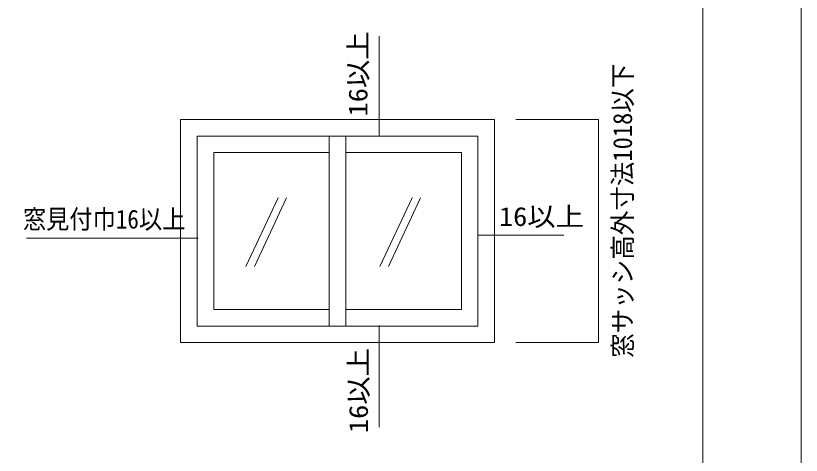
# Model space of a CAD drawing. Units: millimetres on the paper. Extents: x -305 to 305, y -152 to 152.
# Drawn here: x 39.1 to 119, y 29.8 to 74.5 of the extents above; entities that cross this region are included whole.
import ezdxf
from ezdxf.enums import TextEntityAlignment as Align

# ---------------------------------------------------------------- set-up
doc = ezdxf.new("R2010")
doc.units = ezdxf.units.MM
for name, color, linetype, lineweight in [('0-0_PV', 7, 'Continuous', 9), ('0-4_図面枠', 3, 'Continuous', 9), ('0-5_DEFPOINTS', 7, 'Continuous', 9)]:
    doc.layers.add(name, color=color, linetype=linetype, lineweight=lineweight)
doc.styles.add('ＭＳ ゴシック', font='')
doc.styles.get('ＭＳ ゴシック').set_extended_font_data('MS Gothic')

msp = doc.modelspace()

# ---------------------------------------------------------------- linework, layer by layer
at = {"layer": '0-0_PV'}
for p, q in [((76.033, 62.266), (76.033, 72.409)), ((65.756, 55.975), (62.496, 49.011)), ((66.624, 55.975), (63.365, 49.011)), ((79.387, 55.975), (76.128, 49.011)), ((80.256, 55.975), (76.996, 49.011)), ((86.103, 52.192), (94.814, 52.192)), ((40.166, 51.896), (57.627, 51.896)), ((76.033, 32.666), (76.033, 43.001))]:
    msp.add_line(p, q, dxfattribs=at)
for points in [[(87.771, 41.265), (55.852, 41.265), (55.852, 63.945), (87.771, 63.945)], [(72.652, 42.944), (57.531, 42.944), (57.531, 62.263), (72.652, 62.263)], [(86.092, 42.947), (70.971, 42.947), (70.971, 62.266), (86.092, 62.266)], [(86.092, 42.947), (70.971, 42.947), (70.971, 62.266), (86.092, 62.266)], [(70.971, 44.623), (59.212, 44.623), (59.212, 60.584), (70.971, 60.584)], [(84.411, 44.626), (72.652, 44.626), (72.652, 60.587), (84.411, 60.587)], [(84.411, 44.626), (72.652, 44.626), (72.652, 60.587), (84.411, 60.587)]]:
    msp.add_lwpolyline(points, close=True, dxfattribs=at)
msp.add_lwpolyline([(89.96, 63.945), (98.343, 63.945), (98.343, 41.265), (89.96, 41.265)], dxfattribs=at)
for centre, radius, start, end in [((76.033, 72.409), 0.0009, 0, 180), ((89.96, 63.945), 0.0009, 90, 270), ((76.033, 62.266), 0.0009, 180, 0), ((65.756, 55.975), 0.0018, 334.91611, 154.91611), ((66.624, 55.975), 0.0018, 334.91611, 154.91611), ((79.387, 55.975), 0.0018, 334.91611, 154.91611), ((80.256, 55.975), 0.0018, 334.91611, 154.91611), ((86.103, 52.192), 0.0009, 90, 270), ((94.814, 52.192), 0.0009, 270, 90), ((40.166, 51.896), 0.0009, 90, 270), ((57.627, 51.896), 0.0009, 270, 90), ((62.496, 49.011), 0.0018, 154.91611, 334.91611), ((63.365, 49.011), 0.0018, 154.91611, 334.91611), ((76.128, 49.011), 0.0018, 154.91611, 334.91611), ((76.996, 49.011), 0.0018, 154.91611, 334.91611), ((76.033, 43.001), 0.0009, 0, 180), ((89.96, 41.265), 0.0009, 90, 270), ((76.033, 32.666), 0.0009, 180, 0)]:
    msp.add_arc(centre, radius, start, end, dxfattribs=at)
at = {"layer": '0-4_図面枠'}
msp.add_lwpolyline([(-291.017, -138.498), (108.983, -138.498), (108.983, 138.502), (-291.017, 138.502)], close=True, dxfattribs=at)
at = {"layer": '0-5_DEFPOINTS'}
msp.add_line((118.983, -148.498), (118.983, 148.502), dxfattribs=at)

# ---------------------------------------------------------------- texts
at = {"layer": '0-0_PV', "style": 'ＭＳ ゴシック'}
for s, width, p in [('16以上', 1.1, (75.433, 64.259)), ('窓サッシ高外寸法1018以下', 0.95, (102.343, 39.719)), ('16以上', 1.1, (75.48, 32.065))]:
    msp.add_text(s, height=1.924, rotation=90, dxfattribs=dict(at, width=width)).set_placement(p, align=Align.BOTTOM_LEFT)
for s, width, p in [('16以上', 1.1, (88.235, 52.542)), ('窓見付巾16以上', 0.9, (39.805, 52.279))]:
    msp.add_text(s, height=1.924, dxfattribs=dict(at, width=width)).set_placement(p, align=Align.BOTTOM_LEFT)

doc.saveas('drawing.dxf')
